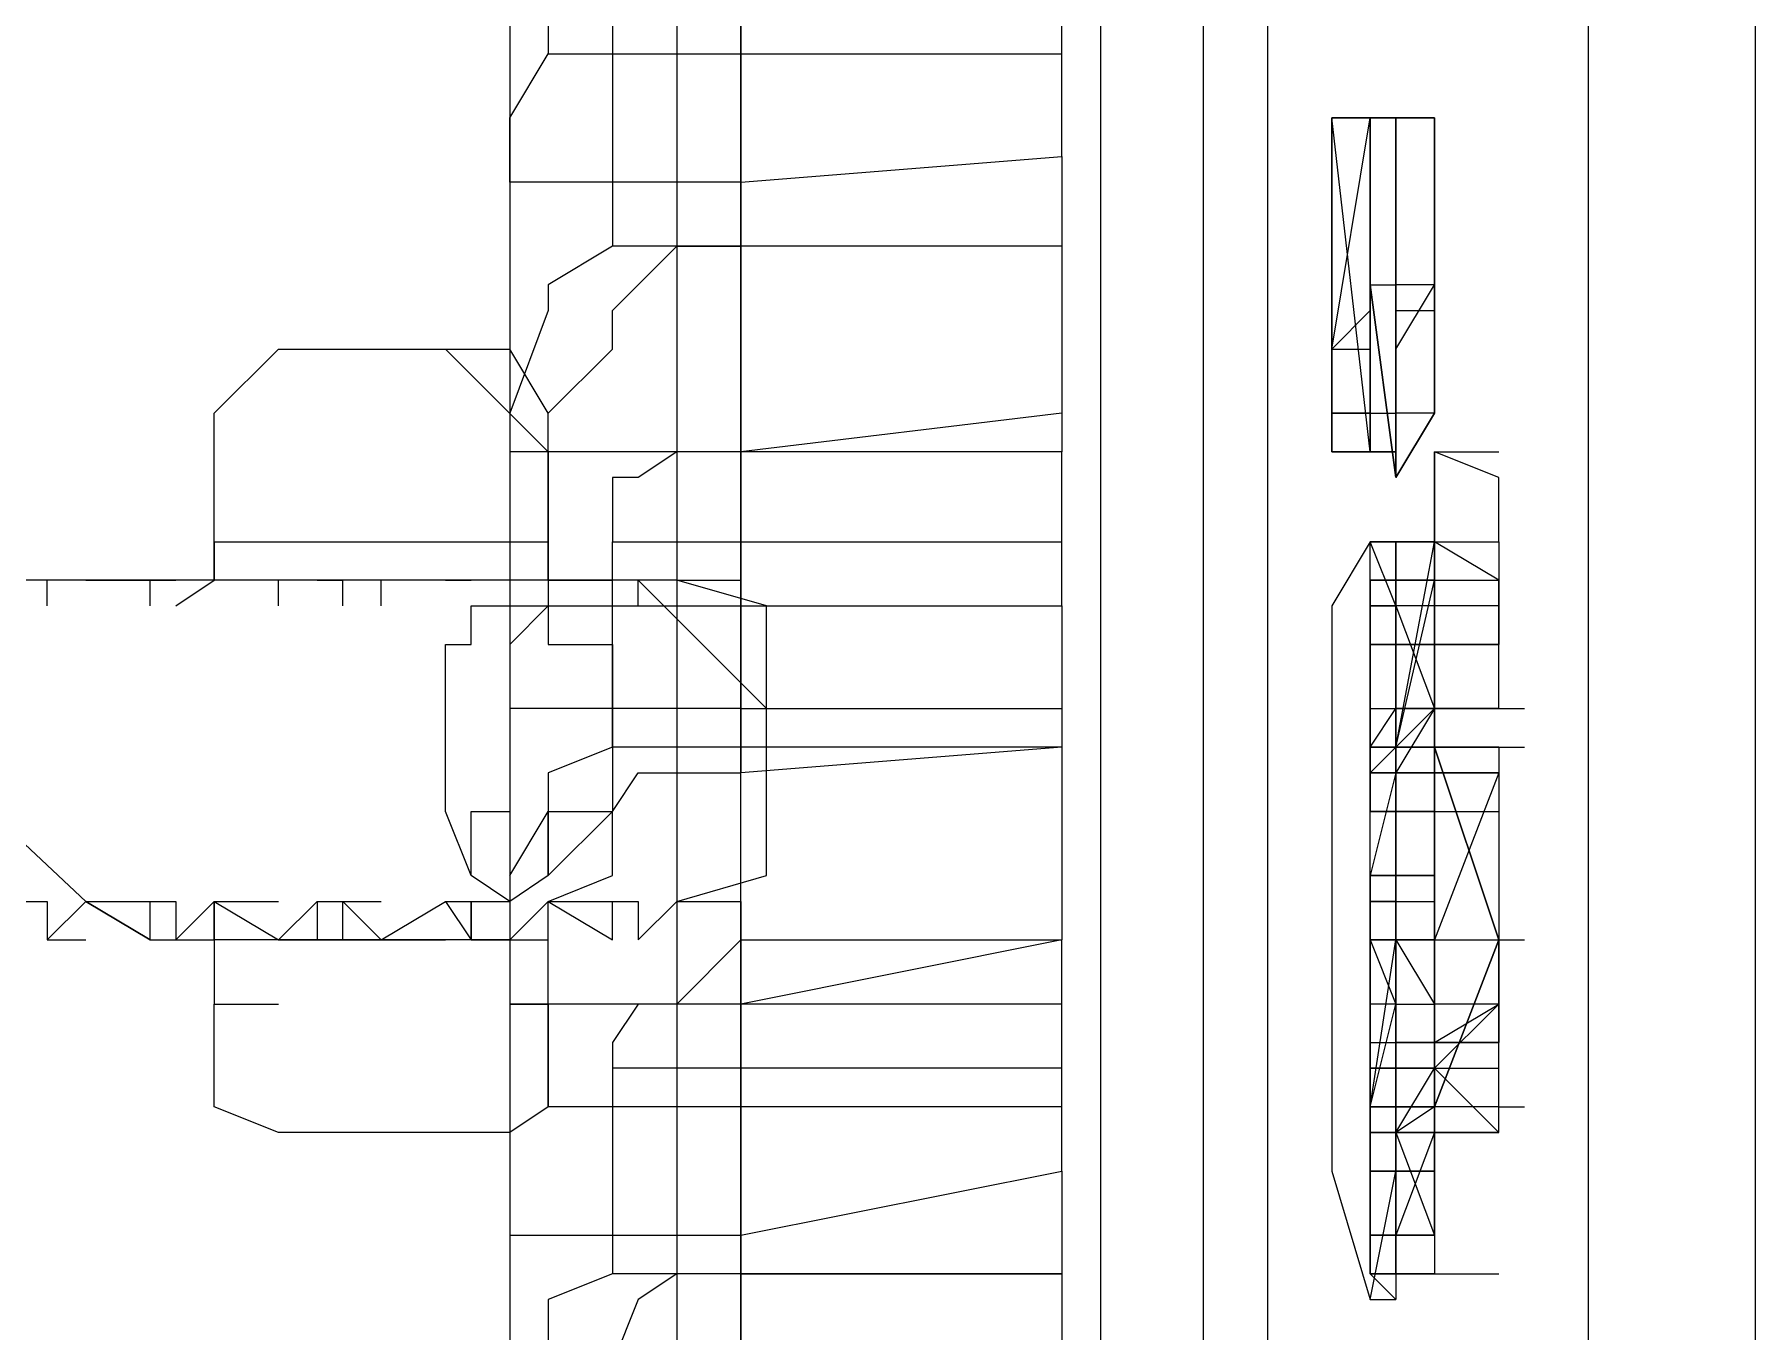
# Model space of a CAD drawing. Header units: millimetres. Extents: x 50 to 186, y -32 to 33.
# Drawn here: x 129.171 to 129.3582, y -9.0663 to -8.9252 of the extents above; entities that cross this region are included whole.
import ezdxf

# ---------------------------------------------------------------- set-up
doc = ezdxf.new("R2010")
doc.units = ezdxf.units.MM
doc.layers.add('Prumada Eletrica', color=40, linetype='Continuous', lineweight=30)

msp = doc.modelspace()

# ---------------------------------------------------------------- linework, layer by layer
at = {"layer": 'Prumada Eletrica', "color": 7, "linetype": 'Continuous', "lineweight": 20, "true_color": 0x000007}
for points in [[(129.24782, -9.31001), (129.24782, -9.30582), (129.24782, -5.61978)], [(129.24782, -5.76923), (129.24782, -8.98736), (129.24782, -8.98736)], [(129.31626, -5.79856), (129.31207, -5.80135), (129.30509, -5.81672), (129.30509, -9.25554), (129.31626, -9.2737), (129.35817, -9.2737)], [(129.30509, -5.85862), (129.2981, -5.85862), (129.2981, -9.20944), (129.30509, -9.20944)], [(129.34001, -9.07675), (129.34001, -8.6703), (129.34001, -8.6703)], [(129.28693, -8.74851), (129.28693, -9.21643), (129.28693, -9.24855), (129.29112, -9.25973), (129.34001, -9.25973), (129.34001, -9.20665), (129.33721, -9.20665), (129.33721, -9.10608), (129.34001, -9.10608), (129.34001, -9.07675), (129.34839, -9.07675)], [(129.22268, -8.7555), (129.22268, -9.26671), (129.22268, -9.26671)], [(129.24084, -8.76667), (129.24084, -9.2709), (129.24084, -9.2709)], [(129.35817, -9.08094), (129.35817, -8.90216), (129.35817, -8.90216)], [(129.24782, -8.94825), (129.24782, -8.90914), (129.24084, -8.91613), (129.23665, -8.91613), (129.23385, -8.92032), (129.23385, -8.92311), (129.23385, -8.94825), (129.22687, -8.95244), (129.22687, -8.95523), (129.22268, -8.96641), (129.22268, -8.9706)], [(129.28274, -8.93847), (129.28274, -8.90914), (129.28274, -8.90914)], [(129.22687, -8.91613), (129.22687, -8.9273), (129.22687, -8.9273)], [(129.24782, -8.94127), (129.22268, -8.94127), (129.22268, -8.93428), (129.22687, -8.9273), (129.28274, -8.9273)], [(129.31626, -8.93428), (129.31207, -8.93428), (129.31207, -8.95943), (129.31626, -8.95943)], [(129.31207, -8.95943), (129.31626, -8.93428), (129.31626, -8.93428)], [(129.31626, -8.9706), (129.31626, -8.93428), (129.31626, -8.95523), (129.31207, -8.95943), (129.31207, -8.93428), (129.31207, -8.9706)], [(129.31207, -8.9706), (129.31207, -8.93428), (129.31207, -8.93428)], [(129.31207, -8.93428), (129.31626, -8.93428), (129.31626, -8.93428)], [(129.31626, -8.9706), (129.31626, -8.93428), (129.31626, -8.93428)], [(129.31626, -8.93428), (129.31906, -8.93428), (129.31906, -8.93428)], [(129.31906, -8.93428), (129.31626, -8.93428), (129.31626, -8.93428)], [(129.32325, -8.93428), (129.31906, -8.93428), (129.31906, -8.93428)], [(129.31906, -8.93428), (129.32325, -8.93428), (129.32325, -8.93428)], [(129.24782, -8.94127), (129.28274, -8.93847), (129.28274, -8.93847)], [(129.28274, -8.93847), (129.28274, -8.9706), (129.28274, -8.9706)], [(129.28274, -8.9706), (129.22687, -8.9706), (129.22687, -8.96641), (129.23385, -8.95943), (129.23385, -8.95523), (129.23665, -8.95244), (129.24084, -8.94825), (129.24782, -8.94825)], [(129.24782, -8.94825), (129.23385, -8.94825), (129.23385, -8.94825)], [(129.28274, -8.94825), (129.24782, -8.94825), (129.24782, -8.94825)], [(129.28274, -8.94825), (129.24782, -8.94825), (129.24782, -8.94825)], [(129.31626, -8.95244), (129.31906, -8.97339), (129.31906, -8.95244), (129.31906, -8.96641), (129.31906, -8.95523)], [(129.32325, -8.95244), (129.31906, -8.95244), (129.31906, -8.95244)], [(129.31906, -8.95244), (129.31906, -8.95943), (129.32325, -8.95244)], [(129.31906, -8.96641), (129.31906, -8.95244), (129.31906, -8.95244)], [(129.32325, -8.96641), (129.32325, -8.95244), (129.32325, -8.95244)], [(129.31906, -8.95523), (129.32325, -8.95523), (129.32325, -8.95523)], [(129.19754, -8.95943), (129.19055, -8.96641), (129.19055, -8.96641)], [(129.19754, -8.95943), (129.22268, -8.95943), (129.22268, -8.95943)], [(129.22687, -8.9706), (129.2157, -8.95943), (129.2157, -8.95943)], [(129.22687, -8.96641), (129.22268, -8.95943), (129.22268, -8.95943)], [(129.19055, -8.98038), (129.19055, -8.96641), (129.19055, -8.96641)], [(129.22687, -8.98038), (129.22687, -8.96641), (129.22687, -8.96641)], [(129.28274, -8.96641), (129.24782, -8.9706), (129.24084, -8.9706), (129.23665, -8.97339), (129.23385, -8.97339), (129.23385, -8.98038), (129.28274, -8.98038)], [(129.31207, -8.96641), (129.31207, -8.9706), (129.31207, -8.9706)], [(129.31207, -8.96641), (129.31207, -8.9706), (129.31207, -8.9706)], [(129.31626, -8.9706), (129.31207, -8.9706), (129.31207, -8.96641)], [(129.31626, -8.9706), (129.31626, -8.96641), (129.31626, -8.96641)], [(129.31626, -8.9706), (129.31626, -8.96641), (129.31626, -8.96641)], [(129.31626, -8.96641), (129.31906, -8.96641), (129.31906, -8.96641)], [(129.31626, -8.9706), (129.31626, -8.96641), (129.31626, -8.96641)], [(129.31906, -8.96641), (129.31906, -8.9706), (129.31906, -8.9706)], [(129.24782, -8.9706), (129.22268, -8.9706), (129.22268, -8.9706)], [(129.22687, -8.9706), (129.22687, -8.98736), (129.28274, -8.98736), (129.28274, -8.9706)], [(129.28274, -8.9706), (129.24782, -8.9706), (129.24782, -8.9706)], [(129.24782, -8.9706), (129.24782, -9.00552), (129.24782, -9.00552)], [(129.31207, -8.9706), (129.31626, -8.9706), (129.31626, -8.9706)], [(129.31626, -8.9706), (129.31906, -8.9706), (129.31906, -8.9706)], [(129.31906, -9.00272), (129.32325, -8.98038), (129.32325, -8.9706)], [(129.32325, -8.9706), (129.33023, -8.9706), (129.33023, -8.9706)], [(129.33023, -8.98038), (129.33023, -8.97339), (129.32325, -8.9706), (129.32325, -8.98038), (129.32325, -8.9706)], [(129.33023, -8.98038), (129.33023, -8.97339), (129.32325, -8.9706), (129.32325, -8.98038)], [(129.32325, -8.9706), (129.32325, -8.98038), (129.32325, -8.98038)], [(129.32325, -8.9706), (129.32325, -8.98038), (129.32325, -8.98038)], [(129.32325, -8.9706), (129.33023, -8.9706), (129.33023, -8.9706)], [(129.19055, -8.98038), (129.19055, -8.98457), (129.19055, -8.98457)], [(129.19055, -8.98038), (129.22268, -8.98038), (129.22268, -8.98038)], [(129.19055, -8.98457), (129.19055, -8.98038), (129.19055, -8.98038)], [(129.22268, -8.98038), (129.22687, -8.98038), (129.22687, -8.98038)], [(129.22268, -8.98038), (129.22268, -8.98457), (129.22268, -8.98457)], [(129.22687, -8.98457), (129.22687, -8.98038), (129.22687, -8.98038)], [(129.23385, -9.00272), (129.23385, -8.98038), (129.23385, -8.98038)], [(129.31906, -8.98038), (129.31626, -8.98038), (129.31626, -8.98038)], [(129.31906, -9.00272), (129.32325, -9.00272), (129.32325, -8.98038)], [(129.31906, -8.99155), (129.31906, -8.98038), (129.31906, -8.98038)], [(129.32325, -8.98038), (129.31906, -8.98038), (129.31906, -8.98038)], [(129.32325, -8.98038), (129.31906, -8.98038), (129.31906, -8.98038)], [(129.31906, -8.98038), (129.32325, -8.98038), (129.32325, -8.98038)], [(129.32325, -8.98038), (129.31906, -8.98038), (129.31906, -8.98038)], [(129.32325, -8.98038), (129.32325, -8.98457), (129.32325, -8.98457)], [(129.32325, -8.98038), (129.32325, -8.98457), (129.33023, -8.98457), (129.32325, -8.98038), (129.32325, -8.98457)], [(129.33023, -8.99853), (129.33023, -8.98457), (129.32325, -8.98038), (129.32325, -8.98457)], [(129.32325, -8.99155), (129.32325, -8.98038), (129.33023, -8.98038)], [(129.32325, -8.99853), (129.32325, -8.98038), (129.32325, -8.98038)], [(129.32325, -8.98038), (129.32325, -8.98457), (129.32325, -8.98457)], [(129.32325, -8.98038), (129.33023, -8.98038), (129.33023, -8.98038)], [(129.33023, -8.98038), (129.33023, -8.99155), (129.33023, -8.99155)], [(129.1696, -9.01949), (129.1724, -9.01949), (129.1724, -9.02368), (129.17659, -9.01949), (129.18357, -9.02368), (129.18357, -9.01949), (129.18636, -9.01949), (129.18636, -9.02368), (129.19055, -9.01949), (129.19754, -9.02368), (129.20173, -9.01949), (129.20173, -9.02368), (129.20452, -9.02368), (129.20452, -9.01949), (129.20871, -9.02368), (129.2157, -9.01949), (129.21849, -9.02368), (129.21849, -9.01949), (129.22268, -9.01949), (129.22268, -9.02368), (129.22687, -9.01949), (129.23385, -9.02368), (129.23385, -9.01949), (129.23665, -9.01949), (129.23665, -9.02368), (129.24084, -9.01949), (129.25061, -9.01669), (129.25061, -8.98736), (129.24084, -8.98457), (129.083, -8.98457)], [(129.1724, -8.98736), (129.1724, -8.98457), (129.1724, -8.98457)], [(129.17659, -8.98457), (129.18357, -8.98457), (129.18357, -8.98457)], [(129.18357, -8.98736), (129.18357, -8.98457), (129.18636, -8.98457)], [(129.18636, -8.98736), (129.19055, -8.98457), (129.19055, -8.98457)], [(129.19754, -8.98736), (129.19754, -8.98457), (129.19754, -8.98457)], [(129.20173, -8.98457), (129.20452, -8.98457), (129.20452, -8.98457)], [(129.20452, -8.98736), (129.20452, -8.98457), (129.20452, -8.98457)], [(129.20871, -8.98736), (129.20871, -8.98457), (129.20871, -8.98457)], [(129.2157, -8.98457), (129.21849, -8.98457), (129.21849, -8.98457)], [(129.22687, -8.98457), (129.23385, -8.98457), (129.23385, -8.98457)], [(129.23665, -8.98736), (129.23665, -8.98457), (129.23665, -8.98457)], [(129.25061, -8.99853), (129.23665, -8.98457), (129.23665, -8.98457)], [(129.24084, -8.98457), (129.24782, -8.98457), (129.24782, -8.98457)], [(129.31626, -8.99155), (129.31626, -8.98457), (129.31906, -8.98457)], [(129.31626, -8.98457), (129.31906, -8.98457), (129.32325, -8.98457)], [(129.31626, -8.98457), (129.31626, -8.99155), (129.31626, -8.99155)], [(129.31906, -8.98457), (129.31626, -8.98457), (129.31626, -8.98457)], [(129.31906, -8.98457), (129.31626, -8.98457), (129.31626, -8.98457)], [(129.31906, -8.99155), (129.31906, -8.98457), (129.32325, -8.98457), (129.32325, -8.99155)], [(129.31906, -8.98457), (129.32325, -8.98457), (129.32325, -8.98457)], [(129.32325, -8.98457), (129.31906, -8.98457), (129.31906, -8.99853), (129.31906, -8.98457)], [(129.31906, -8.99155), (129.31906, -8.99853), (129.31906, -8.98457), (129.32325, -8.98457)], [(129.31906, -9.00272), (129.32325, -8.98457), (129.32325, -8.98457)], [(129.32325, -8.98457), (129.32325, -9.00272), (129.32325, -9.00272)], [(129.32325, -8.99853), (129.32325, -8.98457), (129.32325, -8.98457)], [(129.32325, -8.98457), (129.33023, -8.98457), (129.33023, -8.98457)], [(129.22687, -8.98736), (129.22268, -8.99155), (129.22268, -8.99853)], [(129.28274, -8.98736), (129.28274, -8.99853), (129.28274, -8.99853)], [(129.31626, -8.98736), (129.31626, -8.99853), (129.31906, -8.99853), (129.31906, -8.98736)], [(129.31906, -9.00272), (129.31626, -9.00272), (129.31626, -8.98736), (129.31906, -8.98736)], [(129.31906, -8.98736), (129.31626, -8.98736), (129.31626, -8.98736)], [(129.31626, -8.98736), (129.31626, -8.99853), (129.31906, -8.99853), (129.31906, -8.98736)], [(129.31626, -8.98736), (129.31626, -9.00272), (129.31906, -9.00272)], [(129.31906, -8.98736), (129.31906, -8.99155), (129.32325, -8.99155), (129.32325, -8.98736)], [(129.32325, -8.99853), (129.33023, -8.99853), (129.33023, -8.98736)], [(129.33023, -8.98736), (129.32325, -8.98736), (129.32325, -8.99853)], [(129.32325, -8.98736), (129.32325, -8.99155), (129.33023, -8.99155)], [(129.32325, -8.99155), (129.32325, -8.98736), (129.32325, -8.98736)], [(129.33023, -8.99155), (129.33023, -8.98736), (129.33023, -8.98736)], [(129.31626, -8.99853), (129.31626, -8.99155), (129.31906, -8.99155), (129.31906, -8.99853)], [(129.31906, -8.99853), (129.31906, -8.99155), (129.31626, -8.99155), (129.31626, -8.99853)], [(129.31906, -8.99155), (129.32325, -8.99155), (129.32325, -8.99155)], [(129.31906, -8.99155), (129.32325, -8.99155), (129.32325, -8.99155)], [(129.31906, -8.99155), (129.31906, -8.99853), (129.32325, -8.99853)], [(129.32325, -8.99155), (129.32325, -9.00272), (129.31906, -9.00272), (129.31906, -8.99155)], [(129.31906, -8.99155), (129.32325, -8.99155), (129.32325, -8.99155)], [(129.33023, -8.99155), (129.32325, -8.99155), (129.32325, -8.99155)], [(129.18357, -9.02368), (129.17659, -9.01949), (129.15424, -8.99853)], [(129.24782, -8.99853), (129.22268, -8.99853), (129.22268, -8.99853)], [(129.24782, -8.99853), (129.28274, -8.99853), (129.28274, -8.99853)], [(129.28274, -8.99853), (129.28274, -9.02368), (129.28274, -9.02368)], [(129.31906, -8.99853), (129.31906, -9.04183), (129.31626, -9.04183), (129.31626, -9.00272), (129.31906, -8.99853), (129.31906, -9.00552), (129.31626, -9.01669), (129.31626, -9.02368), (129.31906, -9.03066), (129.31906, -9.04183)], [(129.31626, -8.99853), (129.31906, -8.99853), (129.31906, -8.99853)], [(129.31626, -8.99853), (129.31906, -8.99853), (129.31906, -8.99853)], [(129.31906, -9.00272), (129.31906, -8.99853), (129.31906, -9.00272), (129.32325, -8.99853)], [(129.31906, -9.00272), (129.31906, -8.99853), (129.31906, -9.00552)], [(129.32325, -8.99853), (129.31906, -8.99853), (129.31906, -8.99853)], [(129.32325, -9.00272), (129.32325, -8.99853), (129.31906, -8.99853)], [(129.31906, -8.99853), (129.32325, -8.99853), (129.32325, -8.99853)], [(129.33023, -8.99853), (129.32325, -8.99853), (129.32325, -8.99853)], [(129.32325, -8.99853), (129.33023, -8.99853), (129.33023, -8.99853)], [(129.32325, -8.99853), (129.33023, -8.99853), (129.33023, -8.99853)], [(129.32325, -9.00552), (129.32325, -9.00272), (129.32325, -9.00971), (129.32325, -8.99853), (129.32325, -9.00552), (129.32325, -9.00971), (129.32325, -8.99853)], [(129.32325, -8.99853), (129.33023, -8.99853), (129.33023, -8.99853)], [(129.32325, -8.99853), (129.32325, -9.00272), (129.32325, -9.00272)], [(129.33023, -8.99853), (129.33302, -8.99853), (129.33302, -8.99853)], [(129.24782, -9.00272), (129.23385, -9.00272), (129.22687, -9.00552), (129.22687, -9.01669), (129.22268, -9.01949), (129.22268, -9.03066)], [(129.28274, -9.00272), (129.24782, -9.00272), (129.24782, -9.00272)], [(129.28274, -9.00272), (129.24782, -9.00552), (129.24782, -9.00552)], [(129.31626, -9.00272), (129.31906, -9.00272), (129.31906, -9.00272)], [(129.31906, -9.00272), (129.31626, -9.00272), (129.31626, -9.00272)], [(129.31906, -9.01669), (129.31906, -9.00971), (129.31906, -9.00272), (129.31906, -9.00552), (129.31626, -9.01669), (129.31626, -9.02368), (129.31906, -9.03066), (129.31906, -9.04183)], [(129.31626, -9.00272), (129.31906, -9.00272), (129.31906, -9.00272)], [(129.31906, -9.00272), (129.31626, -9.00272), (129.31626, -9.00552)], [(129.31626, -9.00272), (129.31906, -9.00272), (129.32325, -9.00272)], [(129.31906, -9.00272), (129.31626, -9.00272), (129.31626, -9.00272)], [(129.31906, -9.00272), (129.32325, -9.00272), (129.32325, -9.00272)], [(129.31906, -9.00272), (129.32325, -9.00272), (129.32325, -9.00552)], [(129.31906, -9.00272), (129.31906, -9.00971), (129.31906, -9.00971)], [(129.31906, -9.00272), (129.31906, -9.00971), (129.31906, -9.00552)], [(129.31906, -9.00272), (129.31906, -9.00552), (129.31906, -9.00552)], [(129.31906, -9.00552), (129.32325, -9.00552), (129.32325, -9.00272)], [(129.31906, -9.00272), (129.32325, -9.00272), (129.32325, -9.00272)], [(129.31906, -9.00971), (129.31906, -9.00272), (129.32325, -9.00272), (129.32325, -9.00971)], [(129.32325, -9.00272), (129.33023, -9.00272), (129.33023, -9.00272)], [(129.32325, -9.00552), (129.32325, -9.00272), (129.32325, -9.00272)], [(129.32325, -9.00272), (129.33023, -9.00272), (129.33023, -9.02368)], [(129.32325, -9.00552), (129.32325, -9.00272), (129.33023, -9.00272), (129.33023, -9.00552), (129.32325, -9.02368)], [(129.32325, -9.00272), (129.33023, -9.00272), (129.33023, -9.00272)], [(129.32325, -9.00272), (129.33023, -9.00272), (129.33023, -9.00272)], [(129.33023, -9.02368), (129.32325, -9.00272), (129.33023, -9.02368), (129.32325, -9.04183), (129.32325, -9.04463)], [(129.32325, -9.00272), (129.32325, -9.02368), (129.32325, -9.00552), (129.33023, -9.00552)], [(129.33023, -9.00272), (129.32325, -9.00272), (129.32325, -9.00272)], [(129.32325, -9.00272), (129.33023, -9.00272), (129.33023, -9.00272)], [(129.33023, -9.00272), (129.33302, -9.00272), (129.33302, -9.00272)], [(129.33023, -9.00272), (129.33023, -9.02368), (129.33023, -9.02368)], [(129.28274, -9.03066), (129.22687, -9.03066), (129.22687, -9.01949), (129.23385, -9.01669), (129.23385, -9.00971), (129.23665, -9.00552), (129.24782, -9.00552)], [(129.31906, -9.00971), (129.31626, -9.00971), (129.31626, -9.00552)], [(129.31626, -9.00971), (129.31626, -9.00552), (129.31906, -9.00552), (129.31906, -9.00971)], [(129.31626, -9.00971), (129.31626, -9.00552), (129.31626, -9.00552)], [(129.31626, -9.00552), (129.31906, -9.00552), (129.31906, -9.00552)], [(129.31626, -9.00552), (129.31906, -9.00552), (129.31906, -9.00552)], [(129.31626, -9.00552), (129.31906, -9.00552), (129.31906, -9.00552)], [(129.31906, -9.00552), (129.31626, -9.00552), (129.31626, -9.00552)], [(129.31906, -9.00971), (129.31906, -9.00552), (129.31906, -9.00552)], [(129.32325, -9.00552), (129.31906, -9.00552), (129.31906, -9.00552)], [(129.32325, -9.00552), (129.31906, -9.00552), (129.31906, -9.00552)], [(129.31906, -9.00552), (129.31906, -9.00971), (129.32325, -9.00971), (129.32325, -9.00552)], [(129.32325, -9.00971), (129.32325, -9.00552), (129.31906, -9.00552), (129.31906, -9.00971)], [(129.31906, -9.00971), (129.31906, -9.00552), (129.31906, -9.00552)], [(129.31906, -9.00971), (129.31906, -9.00552), (129.31906, -9.00552)], [(129.31906, -9.00552), (129.31906, -9.00971), (129.31906, -9.00971)], [(129.31906, -9.00552), (129.31906, -9.01669), (129.31906, -9.00971), (129.31906, -9.03485)], [(129.31906, -9.00552), (129.31906, -9.00971), (129.31906, -9.00971)], [(129.32325, -9.00552), (129.32325, -9.00971), (129.31906, -9.00971), (129.31906, -9.00552)], [(129.32325, -9.00552), (129.32325, -9.02368), (129.32325, -9.02368)], [(129.32325, -9.04183), (129.32325, -9.02368), (129.32325, -9.00552), (129.32325, -9.01669)], [(129.32325, -9.00552), (129.33023, -9.00552), (129.33023, -9.00552)], [(129.32325, -9.00552), (129.33023, -9.00552), (129.33023, -9.00552)], [(129.32325, -9.00552), (129.33023, -9.00552), (129.33023, -9.00552)], [(129.33023, -9.00552), (129.32325, -9.00552), (129.32325, -9.00552)], [(129.32325, -9.00552), (129.33023, -9.00552), (129.33023, -9.00552)], [(129.21849, -9.01669), (129.21849, -9.00971), (129.22268, -9.00971), (129.22268, -9.01669), (129.22687, -9.00971)], [(129.22268, -9.00971), (129.22268, -9.01949), (129.22268, -9.01949)], [(129.22687, -9.01669), (129.22687, -9.00971), (129.22687, -9.00971)], [(129.22687, -9.00971), (129.23385, -9.00971), (129.23385, -9.00971)], [(129.31626, -9.00971), (129.31906, -9.00971), (129.31906, -9.00971)], [(129.31906, -9.00971), (129.31626, -9.00971), (129.31626, -9.00971)], [(129.31906, -9.00971), (129.31906, -9.01669), (129.31626, -9.01669)], [(129.31626, -9.00971), (129.31906, -9.00971), (129.31906, -9.00971)], [(129.31626, -9.00971), (129.31906, -9.00971), (129.31906, -9.00971)], [(129.31906, -9.00971), (129.31906, -9.02368), (129.31906, -9.04183)], [(129.32325, -9.00971), (129.31906, -9.00971), (129.31906, -9.00971)], [(129.31906, -9.00971), (129.32325, -9.00971), (129.32325, -9.00971)], [(129.32325, -9.00971), (129.31906, -9.00971), (129.31906, -9.00971)], [(129.32325, -9.00971), (129.31906, -9.00971), (129.31906, -9.00971)], [(129.31906, -9.02368), (129.32325, -9.02368), (129.32325, -9.00971)], [(129.31906, -9.00971), (129.32325, -9.00971), (129.32325, -9.00971)], [(129.31906, -9.00971), (129.31906, -9.01669), (129.31906, -9.01669)], [(129.31906, -9.00971), (129.32325, -9.00971), (129.32325, -9.00971)], [(129.31906, -9.00971), (129.32325, -9.00971), (129.32325, -9.00971)], [(129.32325, -9.02368), (129.32325, -9.00971), (129.32325, -9.00971)], [(129.32325, -9.01669), (129.32325, -9.00971), (129.32325, -9.00971)], [(129.32325, -9.00971), (129.33023, -9.00971), (129.33023, -9.00971)], [(129.32325, -9.01949), (129.32325, -9.02368), (129.32325, -9.00971)], [(129.32325, -9.00971), (129.33023, -9.00971), (129.33023, -9.00971)], [(129.31626, -9.02368), (129.31626, -9.01669), (129.31626, -9.01669)], [(129.31626, -9.01669), (129.31626, -9.02368), (129.31626, -9.02368)], [(129.31906, -9.01949), (129.31626, -9.01949), (129.31626, -9.01669)], [(129.31626, -9.01669), (129.31906, -9.01669), (129.31906, -9.01669)], [(129.31626, -9.01949), (129.31626, -9.01669), (129.31626, -9.01669)], [(129.31626, -9.01669), (129.31626, -9.01949), (129.31906, -9.01949)], [(129.31626, -9.01669), (129.31626, -9.01949), (129.31626, -9.01949)], [(129.31626, -9.01669), (129.31626, -9.01949), (129.31626, -9.01949)], [(129.31906, -9.01949), (129.31906, -9.01669), (129.31906, -9.02368)], [(129.31906, -9.01669), (129.32325, -9.01669), (129.32325, -9.01669)], [(129.31906, -9.01669), (129.31906, -9.01949), (129.31906, -9.01949)], [(129.32325, -9.01669), (129.31906, -9.01669), (129.31906, -9.01669)], [(129.31906, -9.01949), (129.31906, -9.01669), (129.31906, -9.01669)], [(129.31906, -9.01949), (129.31906, -9.01669), (129.31906, -9.01669)], [(129.17659, -9.01949), (129.18357, -9.01949), (129.18357, -9.01949)], [(129.18357, -9.01949), (129.18636, -9.01949), (129.18636, -9.01949)], [(129.19055, -9.01949), (129.19055, -9.03066), (129.19055, -9.03066)], [(129.19055, -9.01949), (129.19754, -9.01949), (129.19754, -9.01949)], [(129.19055, -9.02368), (129.19055, -9.01949), (129.19055, -9.01949)], [(129.20173, -9.01949), (129.20452, -9.01949), (129.20452, -9.01949)], [(129.20452, -9.01949), (129.20871, -9.01949), (129.20871, -9.01949)], [(129.2157, -9.01949), (129.21849, -9.01949), (129.21849, -9.01949)], [(129.21849, -9.01949), (129.21849, -9.02368), (129.21849, -9.02368)], [(129.21849, -9.01949), (129.22268, -9.01949), (129.22268, -9.01949)], [(129.21849, -9.01949), (129.22268, -9.01949), (129.22268, -9.01949)], [(129.22687, -9.01949), (129.22268, -9.02368), (129.22268, -9.02368)], [(129.22687, -9.03066), (129.22687, -9.01949), (129.22687, -9.01949)], [(129.22687, -9.01949), (129.23385, -9.01949), (129.23385, -9.01949)], [(129.23385, -9.02368), (129.23385, -9.01949), (129.23385, -9.01949)], [(129.24084, -9.01949), (129.24782, -9.01949), (129.24782, -9.01949)], [(129.24084, -9.01949), (129.24782, -9.01949), (129.24782, -9.01949)], [(129.24782, -9.01949), (129.24782, -9.27789), (129.24782, -9.27789)], [(129.31626, -9.02368), (129.31626, -9.01949), (129.31906, -9.01949), (129.31906, -9.02368)], [(129.31626, -9.01949), (129.31626, -9.02368), (129.31906, -9.02368), (129.31906, -9.01949)], [(129.31626, -9.01949), (129.31626, -9.02368), (129.31626, -9.02368)], [(129.31906, -9.01949), (129.32325, -9.01949), (129.32325, -9.02368)], [(129.31906, -9.01949), (129.31906, -9.03066), (129.32325, -9.03066)], [(129.1724, -9.02368), (129.17659, -9.02368), (129.17659, -9.02368)], [(129.18357, -9.02368), (129.18636, -9.02368), (129.18636, -9.02368)], [(129.18636, -9.02368), (129.19055, -9.02368), (129.19055, -9.02368)], [(129.22268, -9.02368), (129.19055, -9.02368), (129.19055, -9.02368)], [(129.19754, -9.02368), (129.20173, -9.02368), (129.20173, -9.02368)], [(129.20452, -9.02368), (129.20871, -9.02368), (129.20871, -9.02368)], [(129.20871, -9.02368), (129.2157, -9.02368), (129.2157, -9.02368)], [(129.21849, -9.02368), (129.22268, -9.02368), (129.22268, -9.02368)], [(129.22268, -9.02368), (129.22687, -9.02368), (129.22687, -9.02368)], [(129.22268, -9.02368), (129.22687, -9.02368), (129.22687, -9.02368)], [(129.24782, -9.05999), (129.24782, -9.02368), (129.24084, -9.03066), (129.23665, -9.03066), (129.23385, -9.03485), (129.23385, -9.03764), (129.23385, -9.05999), (129.22687, -9.06279), (129.22687, -9.06977), (129.22268, -9.07675), (129.22268, -9.08094)], [(129.28274, -9.02368), (129.24782, -9.03066), (129.24782, -9.03066)], [(129.24782, -9.02368), (129.28274, -9.02368), (129.28274, -9.02368)], [(129.28274, -9.04882), (129.28274, -9.02368), (129.28274, -9.02368)], [(129.31906, -9.02368), (129.31626, -9.02368), (129.31626, -9.02368)], [(129.31626, -9.02368), (129.31906, -9.02368), (129.31906, -9.02368)], [(129.31626, -9.02368), (129.31626, -9.03485), (129.31906, -9.03485), (129.31906, -9.02368)], [(129.31626, -9.02368), (129.31906, -9.02368), (129.31906, -9.02368)], [(129.32325, -9.02368), (129.31906, -9.02368), (129.31906, -9.02368)], [(129.31906, -9.04183), (129.31906, -9.02368), (129.31906, -9.02368)], [(129.32325, -9.03764), (129.32325, -9.02368), (129.31906, -9.02368)], [(129.32325, -9.02368), (129.31906, -9.02368), (129.31906, -9.02368)], [(129.32325, -9.02368), (129.31906, -9.02368), (129.31906, -9.02368)], [(129.32325, -9.02368), (129.31906, -9.02368), (129.31906, -9.02368)], [(129.32325, -9.02368), (129.31906, -9.02368), (129.31906, -9.02368)], [(129.32325, -9.02368), (129.31906, -9.02368), (129.31906, -9.02368)], [(129.31906, -9.03066), (129.31906, -9.03764), (129.31906, -9.03485), (129.31906, -9.02368)], [(129.31906, -9.02368), (129.32325, -9.02368), (129.32325, -9.02368)], [(129.31906, -9.02368), (129.32325, -9.02368), (129.31906, -9.02368), (129.32325, -9.03066)], [(129.31906, -9.02368), (129.31906, -9.03066), (129.31906, -9.03066)], [(129.31906, -9.03485), (129.31906, -9.02368), (129.32325, -9.02368)], [(129.31906, -9.02368), (129.32325, -9.02368), (129.32325, -9.02368)], [(129.32325, -9.02368), (129.32325, -9.03485), (129.32325, -9.03485)], [(129.32325, -9.02368), (129.33023, -9.02368), (129.33023, -9.02368)], [(129.33023, -9.02368), (129.33023, -9.03485), (129.33023, -9.03066), (129.32325, -9.03764), (129.33023, -9.04463), (129.33023, -9.04183)], [(129.32325, -9.03485), (129.32325, -9.04183), (129.33023, -9.02368)], [(129.32325, -9.02368), (129.33023, -9.02368), (129.33023, -9.02368)], [(129.32325, -9.04183), (129.32325, -9.02368), (129.32325, -9.02368)], [(129.32325, -9.02368), (129.33023, -9.02368), (129.33023, -9.02368)], [(129.32325, -9.02368), (129.33023, -9.02368), (129.33023, -9.02368)], [(129.33023, -9.04183), (129.33023, -9.02368), (129.33023, -9.02368)], [(129.33023, -9.03066), (129.33023, -9.02368), (129.33023, -9.02368)], [(129.33023, -9.02368), (129.33302, -9.02368), (129.33302, -9.02368)], [(129.33023, -9.03066), (129.33023, -9.02368), (129.33023, -9.02368)], [(129.19055, -9.03066), (129.19754, -9.03066), (129.19754, -9.03066)], [(129.19055, -9.04183), (129.19055, -9.03066), (129.19055, -9.03066)], [(129.22268, -9.03066), (129.22687, -9.03066), (129.22687, -9.03066)], [(129.24782, -9.03066), (129.22268, -9.03066), (129.22268, -9.03066)], [(129.22687, -9.04183), (129.22687, -9.03066), (129.22687, -9.03066)], [(129.22687, -9.03066), (129.22687, -9.04183), (129.22687, -9.04183)], [(129.31626, -9.03066), (129.31626, -9.03764), (129.31626, -9.03485)], [(129.31906, -9.03066), (129.31906, -9.03764), (129.31906, -9.03764)], [(129.32325, -9.03485), (129.32325, -9.03066), (129.32325, -9.03066)], [(129.33023, -9.03066), (129.32325, -9.03066), (129.32325, -9.03066)], [(129.32325, -9.03764), (129.32325, -9.03066), (129.32325, -9.03066)], [(129.32325, -9.03485), (129.33023, -9.03066), (129.33023, -9.03066)], [(129.32325, -9.03485), (129.33023, -9.03066), (129.33023, -9.03066)], [(129.31906, -9.03764), (129.31626, -9.03764), (129.31626, -9.03485)], [(129.32325, -9.04183), (129.31906, -9.04463), (129.32325, -9.03764), (129.31906, -9.03764), (129.31906, -9.04183), (129.31906, -9.03485)], [(129.31906, -9.03764), (129.31906, -9.03485), (129.31906, -9.04183)], [(129.32325, -9.03485), (129.31906, -9.03485), (129.31906, -9.03485)], [(129.32325, -9.03764), (129.31906, -9.03764), (129.31906, -9.03485), (129.31906, -9.04183), (129.32325, -9.04183)], [(129.31906, -9.03485), (129.31906, -9.04183), (129.32325, -9.04183)], [(129.31906, -9.03485), (129.32325, -9.03485), (129.32325, -9.03485)], [(129.32325, -9.03764), (129.31906, -9.03764), (129.31906, -9.03485)], [(129.31906, -9.04183), (129.31906, -9.03485), (129.32325, -9.03485), (129.32325, -9.04183)], [(129.32325, -9.03485), (129.31906, -9.03485), (129.31906, -9.03485)], [(129.31906, -9.03485), (129.32325, -9.03485), (129.32325, -9.03485)], [(129.31906, -9.03764), (129.32325, -9.03764), (129.32325, -9.03485)], [(129.32325, -9.03485), (129.31906, -9.03485), (129.31906, -9.03485)], [(129.32325, -9.03485), (129.32325, -9.04183), (129.32325, -9.04183)], [(129.32325, -9.03485), (129.33023, -9.03485), (129.33023, -9.03485)], [(129.33023, -9.03485), (129.32325, -9.03485), (129.32325, -9.03485)], [(129.32325, -9.03764), (129.32325, -9.03485), (129.32325, -9.04183), (129.32325, -9.04463), (129.33023, -9.04463)], [(129.28274, -9.03764), (129.23385, -9.03764), (129.23385, -9.03764)], [(129.31906, -9.04463), (129.31906, -9.03764), (129.31626, -9.03764), (129.31626, -9.04463)], [(129.31626, -9.03764), (129.31906, -9.03764), (129.31906, -9.03764)], [(129.31906, -9.03764), (129.31906, -9.04463), (129.31626, -9.04463), (129.31626, -9.03764)], [(129.31906, -9.04183), (129.32325, -9.04183), (129.31906, -9.04183), (129.31906, -9.03764), (129.32325, -9.03764), (129.32325, -9.04183)], [(129.31906, -9.04183), (129.31906, -9.03764), (129.31906, -9.03764)], [(129.32325, -9.03764), (129.32325, -9.04463), (129.31906, -9.04463)], [(129.31906, -9.04463), (129.31906, -9.03764), (129.31906, -9.03764)], [(129.32325, -9.03764), (129.33023, -9.03764), (129.33023, -9.03764)], [(129.32325, -9.04183), (129.32325, -9.03764), (129.32325, -9.03764)], [(129.32325, -9.03764), (129.33023, -9.03764), (129.33023, -9.03764)], [(129.32325, -9.04183), (129.32325, -9.03764), (129.32325, -9.03764)], [(129.32325, -9.03764), (129.32325, -9.04183), (129.32325, -9.04183)], [(129.19754, -9.04463), (129.19055, -9.04183), (129.19055, -9.04183)], [(129.22687, -9.04183), (129.22268, -9.04463), (129.22268, -9.04463)], [(129.28274, -9.04183), (129.22687, -9.04183), (129.22268, -9.04463), (129.22268, -9.0558), (129.24782, -9.0558)], [(129.31626, -9.04183), (129.31906, -9.04183), (129.31906, -9.04183)], [(129.31626, -9.04183), (129.31906, -9.04183), (129.31906, -9.04183)], [(129.31906, -9.04463), (129.31906, -9.04183), (129.31626, -9.04183)], [(129.31906, -9.04463), (129.31626, -9.04463), (129.31626, -9.04183)], [(129.31906, -9.04183), (129.31626, -9.04183), (129.31626, -9.04183)], [(129.32325, -9.04183), (129.31906, -9.04183), (129.31906, -9.04183)], [(129.31906, -9.0558), (129.31906, -9.05999), (129.31906, -9.04882), (129.31906, -9.04463), (129.31906, -9.04183)], [(129.31906, -9.04882), (129.31906, -9.04183), (129.31906, -9.04463), (129.31906, -9.05999)], [(129.31906, -9.04183), (129.32325, -9.04183), (129.32325, -9.04183)], [(129.31906, -9.04183), (129.32325, -9.04183), (129.32325, -9.04183)], [(129.32325, -9.04183), (129.32325, -9.04463), (129.31906, -9.04463), (129.31906, -9.04183)], [(129.32325, -9.04183), (129.31906, -9.04183), (129.31906, -9.04183)], [(129.31906, -9.04183), (129.32325, -9.04183), (129.32325, -9.04183)], [(129.31906, -9.04183), (129.32325, -9.04183), (129.32325, -9.04183)], [(129.32325, -9.04183), (129.31906, -9.04183), (129.31906, -9.04183)], [(129.31906, -9.04183), (129.32325, -9.04183), (129.32325, -9.04183)], [(129.32325, -9.04463), (129.32325, -9.04183), (129.32325, -9.04183)], [(129.33023, -9.04183), (129.32325, -9.04183), (129.32325, -9.04183)], [(129.32325, -9.04183), (129.32325, -9.04463), (129.32325, -9.04463)], [(129.32325, -9.04463), (129.32325, -9.04183), (129.32325, -9.04183)], [(129.33023, -9.04183), (129.33302, -9.04183), (129.33302, -9.04183)], [(129.22268, -9.04463), (129.19754, -9.04463), (129.19754, -9.04463)], [(129.22268, -9.04463), (129.19754, -9.04463), (129.19754, -9.04463)], [(129.22268, -9.04463), (129.19754, -9.04463), (129.19754, -9.04463)], [(129.31626, -9.04882), (129.31626, -9.04463), (129.31626, -9.04463)], [(129.31626, -9.04463), (129.31626, -9.04882), (129.31906, -9.04882), (129.31906, -9.04463)], [(129.31626, -9.04463), (129.31626, -9.04882), (129.31626, -9.04882)], [(129.31626, -9.04463), (129.31906, -9.04463), (129.31906, -9.04463)], [(129.31626, -9.04463), (129.31906, -9.04463), (129.32325, -9.04463)], [(129.31626, -9.04882), (129.31626, -9.04463), (129.31906, -9.04463)], [(129.31906, -9.0558), (129.31906, -9.05999), (129.31626, -9.05999), (129.31626, -9.0558), (129.31626, -9.04463)], [(129.31906, -9.04463), (129.31626, -9.04463), (129.31626, -9.04463)], [(129.31906, -9.04463), (129.32325, -9.0558), (129.32325, -9.05999), (129.31906, -9.05999)], [(129.31906, -9.05999), (129.31906, -9.04463), (129.31906, -9.04463)], [(129.31906, -9.05999), (129.31906, -9.04463), (129.31906, -9.04463)], [(129.31906, -9.04463), (129.31906, -9.04882), (129.31906, -9.04882)], [(129.31906, -9.04882), (129.31906, -9.04463), (129.31906, -9.04463)], [(129.32325, -9.04463), (129.31906, -9.04463), (129.31906, -9.04463)], [(129.31906, -9.04882), (129.31906, -9.04463), (129.31906, -9.0558)], [(129.32325, -9.04463), (129.31906, -9.04463), (129.31906, -9.04463)], [(129.31906, -9.04463), (129.32325, -9.04463), (129.32325, -9.04463)], [(129.32325, -9.04463), (129.32325, -9.0558), (129.31906, -9.0558)], [(129.31906, -9.04463), (129.31906, -9.0558), (129.31906, -9.0558)], [(129.32325, -9.04882), (129.32325, -9.04463), (129.31906, -9.04463), (129.31906, -9.04882)], [(129.31906, -9.04463), (129.32325, -9.04463), (129.32325, -9.04463)], [(129.33023, -9.04463), (129.32325, -9.04463), (129.32325, -9.04463)], [(129.24782, -9.0558), (129.28274, -9.04882), (129.28274, -9.04882)], [(129.28274, -9.04882), (129.28274, -9.08094), (129.28274, -9.08094)], [(129.31906, -9.0558), (129.31626, -9.0558), (129.31626, -9.04882), (129.31906, -9.04882)], [(129.31626, -9.0558), (129.31626, -9.04882), (129.31906, -9.04882)], [(129.31626, -9.04882), (129.31906, -9.04882), (129.31906, -9.04882)], [(129.31626, -9.04882), (129.31906, -9.04882), (129.32325, -9.04882)], [(129.31626, -9.04882), (129.31626, -9.0558), (129.31906, -9.0558), (129.31906, -9.04882)], [(129.31626, -9.04882), (129.31906, -9.04882), (129.31906, -9.04882)], [(129.31906, -9.04882), (129.31626, -9.04882), (129.31626, -9.04882)], [(129.31626, -9.04882), (129.31906, -9.04882), (129.31906, -9.04882)], [(129.31906, -9.04882), (129.31626, -9.04882), (129.31626, -9.04882)], [(129.31906, -9.04882), (129.31906, -9.0558), (129.31906, -9.0558)], [(129.31906, -9.0558), (129.31906, -9.04882), (129.32325, -9.04882), (129.32325, -9.0558)], [(129.31906, -9.04882), (129.32325, -9.04882), (129.32325, -9.04882)], [(129.31906, -9.0558), (129.31906, -9.04882), (129.32325, -9.04882), (129.32325, -9.0558)], [(129.32325, -9.04882), (129.31906, -9.04882), (129.31906, -9.04882)], [(129.31906, -9.04882), (129.31906, -9.0558), (129.31906, -9.0558)], [(129.32325, -9.04882), (129.32325, -9.0558), (129.31906, -9.0558), (129.31906, -9.04882)], [(129.31906, -9.04882), (129.31906, -9.0558), (129.31906, -9.0558)], [(129.32325, -9.0558), (129.32325, -9.04882), (129.31906, -9.04882)], [(129.31906, -9.04882), (129.32325, -9.04882), (129.32325, -9.04882)], [(129.31906, -9.04882), (129.32325, -9.04882), (129.32325, -9.04882)], [(129.31906, -9.0558), (129.31906, -9.05999), (129.31626, -9.05999), (129.31626, -9.0558)], [(129.31906, -9.0558), (129.31626, -9.0558), (129.31626, -9.0558)], [(129.32325, -9.05999), (129.31906, -9.05999), (129.31906, -9.0558), (129.31626, -9.0558), (129.31626, -9.05999)], [(129.31626, -9.0558), (129.31626, -9.05999), (129.31626, -9.05999)], [(129.32325, -9.0558), (129.31906, -9.0558), (129.32325, -9.0558), (129.31906, -9.0558)], [(129.31906, -9.0558), (129.32325, -9.0558), (129.32325, -9.0558)], [(129.31906, -9.0558), (129.32325, -9.0558), (129.32325, -9.0558)], [(129.32325, -9.0558), (129.31906, -9.0558), (129.31906, -9.0558)], [(129.32325, -9.05999), (129.31906, -9.05999), (129.31906, -9.0558)], [(129.31906, -9.0558), (129.32325, -9.0558), (129.32325, -9.0558)], [(129.31906, -9.0558), (129.32325, -9.0558), (129.32325, -9.0558)], [(129.28274, -9.05999), (129.24782, -9.05999), (129.24084, -9.05999), (129.23665, -9.06279), (129.23385, -9.06977), (129.23385, -9.07396), (129.22687, -9.07675), (129.22687, -9.08094), (129.28274, -9.08094)], [(129.24782, -9.05999), (129.23385, -9.05999), (129.23385, -9.05999)], [(129.28274, -9.05999), (129.24782, -9.05999), (129.24782, -9.05999)], [(129.24782, -9.05999), (129.28274, -9.05999), (129.28274, -9.05999)], [(129.31906, -9.05999), (129.31626, -9.05999), (129.31626, -9.05999)], [(129.31626, -9.05999), (129.31906, -9.05999), (129.31906, -9.05999)], [(129.31626, -9.05999), (129.31906, -9.05999), (129.31906, -9.05999)], [(129.31906, -9.05999), (129.32325, -9.05999), (129.32325, -9.05999)], [(129.32325, -9.05999), (129.31906, -9.05999), (129.32325, -9.05999), (129.31906, -9.05999)], [(129.32325, -9.05999), (129.31906, -9.05999), (129.31906, -9.05999)], [(129.31906, -9.05999), (129.32325, -9.05999), (129.32325, -9.05999)], [(129.32325, -9.05999), (129.33023, -9.05999), (129.33023, -9.05999)], [(129.31626, -9.06279), (129.31906, -9.06279), (129.31906, -9.06279)]]:
    msp.add_lwpolyline(points, dxfattribs=at)
for points in [[(129.31626, -8.9706), (129.31207, -8.93428), (129.31626, -8.93428), (129.31626, -8.95943), (129.31626, -8.93428)], [(129.31906, -8.96641), (129.31906, -8.97339), (129.31626, -8.95244), (129.31626, -8.93428), (129.31906, -8.93428), (129.31906, -8.96641), (129.31906, -8.93428)], [(129.32325, -8.95244), (129.32325, -8.96641), (129.31906, -8.97339), (129.31906, -8.93428), (129.31906, -8.96641), (129.31906, -8.95943), (129.32325, -8.95244), (129.32325, -8.93428)], [(129.31906, -8.97339), (129.31626, -8.95244), (129.31906, -8.95244)], [(129.31906, -8.96641), (129.31906, -8.95523)], [(129.31906, -8.96641), (129.31906, -8.95943)], [(129.31207, -8.96641), (129.31626, -8.96641)], [(129.31906, -8.96641), (129.31906, -8.97339), (129.32325, -8.96641)], [(129.31207, -8.9706), (129.31626, -8.9706)], [(129.31626, -8.9706), (129.31906, -8.9706)], [(129.31207, -9.01949), (129.31207, -9.04882), (129.31626, -9.06279), (129.31906, -9.04882), (129.31906, -8.98736), (129.31626, -8.98038), (129.31207, -8.98736)], [(129.31207, -9.01949), (129.31207, -9.04882), (129.31626, -9.06279), (129.31906, -9.04882), (129.31906, -8.98736), (129.31626, -8.98038), (129.31207, -8.98736)], [(129.31626, -8.99155), (129.31626, -8.98038), (129.31906, -8.98038), (129.31906, -8.98736), (129.32325, -8.99853), (129.32325, -9.04463), (129.31906, -9.0558), (129.31906, -9.06279), (129.31626, -9.05999)], [(129.31626, -8.99155), (129.31626, -8.98038), (129.31906, -8.98038), (129.31906, -8.98736), (129.32325, -8.99853), (129.32325, -9.04463), (129.31906, -9.0558), (129.31906, -9.06279), (129.31626, -9.05999)], [(129.31626, -8.98736), (129.31906, -8.98736), (129.31906, -8.98457), (129.31626, -8.98457)], [(129.31626, -8.98736), (129.31906, -8.98736), (129.31906, -8.98457), (129.31626, -8.98457)], [(129.31626, -8.99853), (129.31626, -8.98457)], [(129.31626, -8.99155), (129.31626, -8.99853), (129.31626, -8.98457)], [(129.32325, -8.99155), (129.32325, -8.98457), (129.32325, -8.99853)], [(129.22268, -9.01949), (129.21849, -9.01669), (129.2157, -9.00971), (129.2157, -8.99155), (129.21849, -8.99155), (129.21849, -8.98736), (129.22687, -8.98736), (129.22687, -8.99155), (129.23385, -8.99155), (129.23385, -9.00971), (129.22687, -9.01669)], [(129.31906, -9.00272), (129.31906, -8.98736)], [(129.31906, -9.00272), (129.32325, -9.00272), (129.32325, -8.98736), (129.31906, -8.98736)], [(129.31906, -8.99853), (129.32325, -8.99853), (129.32325, -8.99155), (129.31906, -8.99155)], [(129.31906, -8.99853), (129.31906, -8.99155)], [(129.32325, -8.99853), (129.31906, -9.00552), (129.32325, -9.00552)], [(129.32325, -8.99853), (129.32325, -9.00552)], [(129.32325, -9.00552), (129.32325, -8.99853)], [(129.32325, -9.00272), (129.32325, -8.99853)], [(129.31626, -9.00971), (129.31906, -9.00971), (129.31906, -9.00272), (129.31626, -9.00272)], [(129.31906, -9.00272), (129.31906, -9.00971), (129.31906, -9.00552), (129.31626, -9.00552)], [(129.31626, -9.00971), (129.31626, -9.00552), (129.31626, -9.00272)], [(129.31906, -9.00272), (129.32325, -9.00272)], [(129.31626, -9.00552), (129.31906, -9.00552)], [(129.31626, -9.00971), (129.31626, -9.00552)], [(129.31906, -9.00552), (129.31906, -9.00971)], [(129.31626, -9.01949), (129.31906, -9.01949), (129.31906, -9.01669), (129.31626, -9.01669)], [(129.31626, -9.01669), (129.31626, -9.02368)], [(129.31626, -9.01669), (129.31626, -9.01949)], [(129.31626, -9.01669), (129.31626, -9.01949)], [(129.31626, -9.02368), (129.31626, -9.01669), (129.31626, -9.01949), (129.31626, -9.01669)], [(129.31626, -9.01949), (129.31626, -9.01669)], [(129.31906, -9.01949), (129.31906, -9.02368), (129.31906, -9.01669)], [(129.31626, -9.02368), (129.31906, -9.02368), (129.31906, -9.01949), (129.31626, -9.01949)], [(129.31626, -9.02368), (129.31626, -9.01949)], [(129.31626, -9.01949), (129.31626, -9.02368)], [(129.31626, -9.02368), (129.31626, -9.01949)], [(129.31906, -9.01949), (129.31906, -9.03066)], [(129.31626, -9.04183), (129.31906, -9.02368), (129.31626, -9.02368)], [(129.32325, -9.03066), (129.32325, -9.02368), (129.31906, -9.02368)], [(129.32325, -9.03066), (129.32325, -9.02368)], [(129.31626, -9.03066), (129.31626, -9.04183), (129.31906, -9.03066)], [(129.31626, -9.04882), (129.31626, -9.05999), (129.31626, -9.0558), (129.31626, -9.05999), (129.31626, -9.04183), (129.31626, -9.04463), (129.31626, -9.0558), (129.31626, -9.03764), (129.31626, -9.04463)], [(129.31906, -9.04463), (129.31906, -9.04882), (129.31906, -9.03764)], [(129.31906, -9.04183), (129.32325, -9.04183)], [(129.32325, -9.04463), (129.32325, -9.04183), (129.32325, -9.0558), (129.32325, -9.04882), (129.32325, -9.0558)], [(129.31626, -9.04463), (129.31626, -9.04882)], [(129.31626, -9.04463), (129.31906, -9.04463)], [(129.31626, -9.04882), (129.31906, -9.04882), (129.31906, -9.04463), (129.31626, -9.04463)], [(129.31906, -9.04882), (129.31906, -9.04463)], [(129.31626, -9.04882), (129.31906, -9.04882)], [(129.31906, -9.0558), (129.31906, -9.04882)], [(129.32325, -9.04882), (129.32325, -9.0558)], [(129.31906, -9.0558), (129.32325, -9.0558)]]:
    msp.add_lwpolyline(points, close=True, dxfattribs=at)

doc.saveas('drawing.dxf')
